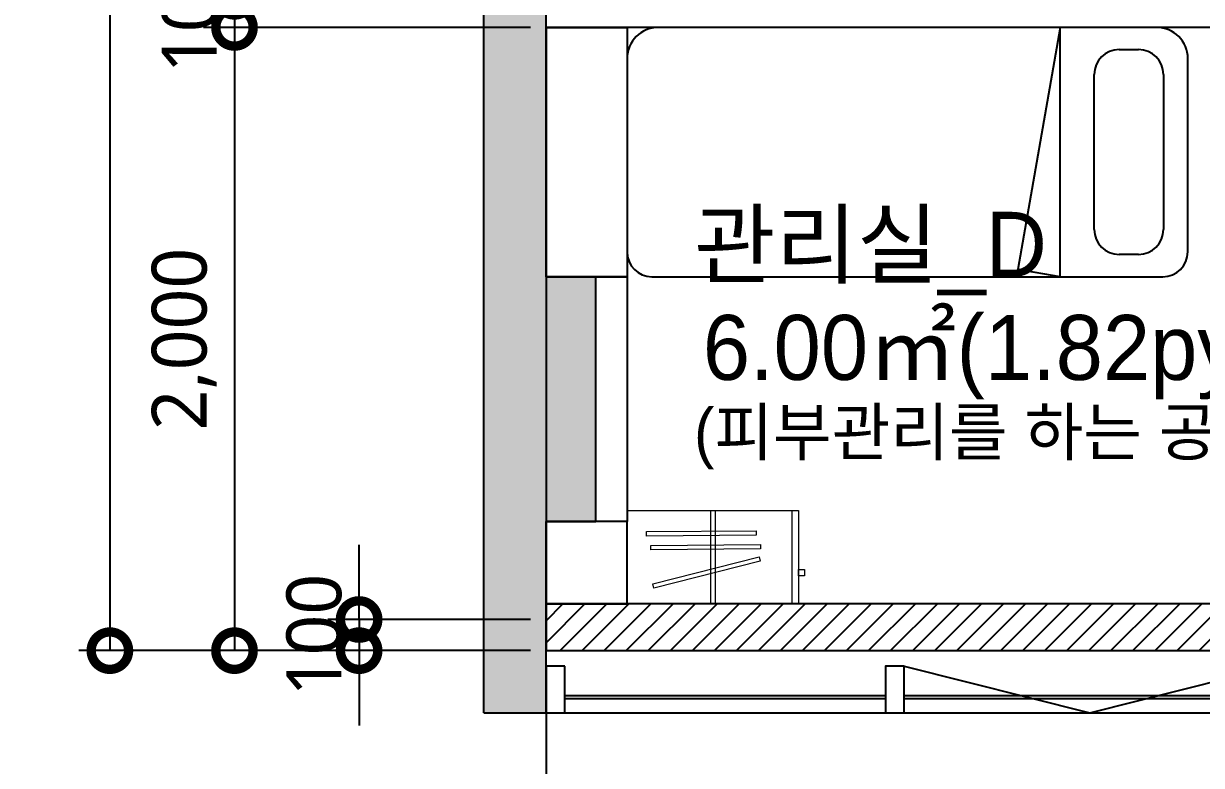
# Model space of a CAD drawing. Extents: x 11477420 to 23072185, y -28506554 to -14238804.
# Drawn here: x 11481519 to 11485300, y -14283768 to -14281387 of the extents above; entities that cross this region are included whole.
import ezdxf
from ezdxf.enums import TextEntityAlignment as Align

# ---------------------------------------------------------------- set-up
doc = ezdxf.new("R2010")
doc.units = 0
doc.header["$LTSCALE"] = 50
doc.header["$MEASUREMENT"] = 0
doc.layers.get('0').update_dxf_attribs({"linetype": 'CONTINUOUS'})
doc.layers.get('DEFPOINTS').update_dxf_attribs({"linetype": 'CONTINUOUS'})
for name, color, linetype in [('07-DIM WAL', 5, 'CONTINUOUS'), ('1.천장.벽체선(내벽)', 3, 'CONTINUOUS'), ('2CONTINUOUS', 2, 'CONTINUOUS'), ('3 가구-붙박이', 6, 'CONTINUOUS'), ('3.기호.계단선', 30, 'CONTINUOUS'), ('8.패턴선', 8, 'CONTINUOUS'), ('C-WIN', 4, 'CONTINUOUS'), ('가구', 6, 'CONTINUOUS')]:
    doc.layers.add(name, color=color, linetype=linetype)
doc.layers.add('Arch', color=8, linetype='CONTINUOUS', lineweight=0)
doc.styles.add('DAWIN', font='NanumSquareR.ttf')
doc.styles.add('코레일둥고', font='Korail_Round_Gothic_Medium.ttf')
doc.dimstyles.new('80', dxfattribs={"dimscale": 80, "dimtxt": 2.2, "dimasz": 3, "dimexe": 1.25, "dimexo": 0.625, "dimtad": 1, "dimdec": 0, "dimzin": 0, "dimdsep": 46, "dimlunit": 6, "dimtxsty": 'DAWIN', "dimblk1": 'DOTSMALL', "dimblk2": 'DOTSMALL', "dimsah": 1, "dimcen": 0.001, "dimclrd": 1, "dimclre": 1, "dimclrt": 3, "dimadec": 0, "dimazin": 0, "dimtfac": 1, "dimtdec": 0, "dimtix": 1, "dimtmove": 2, "dimatfit": 3, "dimldrblk": 'DOTSMALL', "dimfxl": 0, "dimtolj": 1, "dimtzin": 0, "dimarcsym": 0})

# ---------------------------------------------------------------- blocks, each defined once
blk = doc.blocks.new('flooor')
at = {"layer": '8.패턴선', "ltscale": 30}
h = blk.add_hatch(color=256, dxfattribs=at)
h.dxf.hatch_style = 1
h.paths.add_polyline_path([(11507656.8, -14172891.8), (11491856.8, -14172891.8), (11491856.8, -14188496.8), (11492056.8, -14188496.8), (11492056.8, -14187881.8), (11492216.8, -14187881.8), (11492216.8, -14187096.8), (11492056.8, -14187096.8), (11492056.8, -14177741.8), (11494956.8, -14177741.8), (11494956.8, -14177541.8), (11492056.8, -14177541.8), (11492056.8, -14173091.8), (11494756.8, -14173091.8), (11494756.8, -14176541.8), (11494956.8, -14176541.8), (11494956.8, -14173091.8), (11500056.8, -14173091.8), (11500056.8, -14176141.8), (11500256.8, -14176141.8), (11500256.8, -14173091.8), (11503456.8, -14173091.8), (11503456.8, -14176141.8), (11503656.8, -14176141.8), (11503656.8, -14175391.8), (11504256.8, -14175391.8), (11504256.8, -14175302.3), (11504246.8, -14175302.3), (11504246.8, -14175262.3), (11504256.8, -14175191.8), (11503656.8, -14175191.8), (11503656.8, -14173091.8), (11505856.8, -14173091.8), (11505856.8, -14175191.8), (11505256.8, -14175191.8), (11505256.8, -14175262.3), (11505266.8, -14175262.3), (11505266.8, -14175316.8), (11505256.8, -14175316.8), (11505256.8, -14175391.8), (11506056.8, -14175391.8), (11506056.8, -14174691.8), (11509204.8, -14174691.8), (11509204.8, -14174491.8), (11506056.8, -14174491.8), (11506056.8, -14173091.8), (11507656.8, -14173091.8)])
h.paths.add_polyline_path([(11499856.8, -14177741.8), (11504356.8, -14177741.8), (11504356.8, -14177541.8), (11499106.8, -14177541.8), (11499106.8, -14177566.8), (11499106.8, -14177716.8), (11499106.8, -14177741.8), (11499106.8, -14177991.8), (11499856.8, -14177991.8)], flags=17)
h.paths.add_polyline_path([(11506056.8, -14177541.8), (11505856.8, -14177541.8), (11505356.8, -14177541.8), (11505356.8, -14177741.8), (11505356.8, -14177941.8), (11506056.8, -14177941.8)], flags=17)
h.paths.add_polyline_path([(11512534.8, -14172891.8), (11511656.8, -14172891.8), (11511656.8, -14173091.8), (11511656.8, -14173691.8), (11512334.8, -14173691.8), (11512334.8, -14174491.8), (11511854.8, -14174491.8), (11511854.8, -14174691.8), (11512334.8, -14174691.8), (11512334.8, -14174791.8), (11512534.8, -14174791.8)])
h.paths.add_polyline_path([(11512534.8, -14175641.8), (11512384.8, -14175641.8), (11512334.8, -14175641.8), (11512334.8, -14176391.8), (11512534.8, -14176391.8)])
h.paths.add_polyline_path([(11512534.8, -14176941.8), (11512384.8, -14176941.8), (11512334.8, -14176941.8), (11512334.8, -14177100.8), (11511772.8, -14177100.8), (11511772.8, -14177941.8), (11512334.8, -14177941.8), (11512334.8, -14178041.8), (11512534.8, -14178041.8)])
h.paths.add_polyline_path([(11512534.8, -14179271.8), (11512384.8, -14179271.8), (11512334.8, -14179271.8), (11512334.8, -14179836.8), (11512534.8, -14179836.8)])
h.paths.add_polyline_path([(11512256.8, -14184446.8), (11511656.8, -14184446.8), (11511656.8, -14185146.8), (11512256.8, -14185146.8)])
h.paths.add_polyline_path([(11507213.8, -14187066.8), (11506733.8, -14187066.8), (11506733.8, -14187846.8), (11507213.8, -14187846.8)], flags=17)
h.paths.add_polyline_path([(11499706.8, -14186781.8), (11499221.8, -14186781.8), (11499221.8, -14187556.8), (11499706.8, -14187556.8)], flags=17)
at = {"ltscale": 30}
blk.add_lwpolyline([(11493206.8, -14188346.8), (11493801.8, -14188496.8), (11494396.8, -14188346.8)], dxfattribs=at)
at = {"layer": '2CONTINUOUS', "ltscale": 30}
for p, q in [((11491856.8, -14188496.8), (11491856.8, -14172891.8)), ((11492056.8, -14187096.8), (11492056.8, -14177741.8)), ((11492056.8, -14187096.8), (11492216.8, -14187096.8)), ((11492216.8, -14187881.8), (11492216.8, -14187096.8)), ((11492056.8, -14188496.8), (11492056.8, -14187881.8)), ((11492056.8, -14187881.8), (11492216.8, -14187881.8)), ((11491856.8, -14188496.8), (11492056.8, -14188496.8))]:
    blk.add_line(p, q, dxfattribs=at)
at = {"layer": 'C-WIN', "ltscale": 30}
for p, q in [((11492056.8, -14188296.8), (11509215.4, -14188296.8)), ((11493146.8, -14188441.8), (11492116.8, -14188441.8)), ((11493146.8, -14188451.8), (11492116.8, -14188451.8)), ((11494396.8, -14188441.8), (11493206.8, -14188441.8)), ((11494396.8, -14188451.8), (11493206.8, -14188451.8)), ((11492056.8, -14188496.8), (11509298.2, -14188496.8))]:
    blk.add_line(p, q, dxfattribs=at)
for points in [[(11492116.8, -14188346.8), (11492056.8, -14188346.8), (11492056.8, -14188496.8), (11492116.8, -14188496.8)], [(11493206.8, -14188346.8), (11493146.8, -14188346.8), (11493146.8, -14188496.8), (11493206.8, -14188496.8)]]:
    blk.add_lwpolyline(points, close=True, dxfattribs=at)
blk = doc.blocks.new('flooor2')
at = {"layer": '1.천장.벽체선(내벽)', "ltscale": 30}
h = blk.add_hatch(dxfattribs=at)
h.set_pattern_fill('_USER', color=256, scale=50, angle=45, pattern_type=0)
h.set_pattern_definition([(45, (-6e-09, -24560), (-35.35533906, 35.35533906), [])])
h.paths.add_polyline_path([(11520596.1, -14283249.4), (11517596.1, -14283249.4), (11517596.1, -14283399.4), (11520596.1, -14283399.4)])
blk.add_line((11520596.1, -14281399.4), (11517596.1, -14281399.4), dxfattribs=at)
blk.add_lwpolyline([(11520596.1, -14283249.4), (11517596.1, -14283249.4), (11517596.1, -14283399.4), (11520596.1, -14283399.4)], close=True, dxfattribs=at)
at = {"layer": '3 가구-붙박이', "color": 8}
for p, q in [((11517596.1, -14282199.4), (11517596.1, -14281399.4)), ((11517596.1, -14281399.4), (11517856.1, -14281399.4)), ((11517856.1, -14281399.4), (11517856.1, -14282199.4)), ((11517856.1, -14282199.4), (11517596.1, -14282199.4)), ((11517756.1, -14282984.4), (11517756.1, -14282199.4)), ((11517756.1, -14282199.4), (11517856.1, -14282199.4)), ((11517856.1, -14282199.4), (11517856.1, -14282984.4)), ((11517856.1, -14282984.4), (11517596.1, -14282984.4)), ((11517596.1, -14282984.4), (11517596.1, -14283249.4)), ((11517856.1, -14282984.4), (11517756.1, -14282984.4)), ((11517856.1, -14283249.4), (11517856.1, -14282984.4)), ((11517596.1, -14283249.4), (11517856.1, -14283249.4))]:
    blk.add_line(p, q, dxfattribs=at)
at = {"layer": 'Arch', "color": 8}
for p, q in [((11517856.1, -14283249.4), (11517856.1, -14282949.4)), ((11517856.1, -14282949.4), (11518406.1, -14282949.4)), ((11518123.6, -14282949.4), (11518123.6, -14283249.4)), ((11518138.6, -14282949.4), (11518138.6, -14283249.4)), ((11518386.1, -14283249.4), (11518386.1, -14282949.4)), ((11518406.1, -14282949.4), (11518406.1, -14283249.4)), ((11517918.5, -14283017.5), (11518270.6, -14283014.4)), ((11517918.6, -14283031.5), (11517918.5, -14283017.5)), ((11518270.8, -14283028.4), (11517918.6, -14283031.5)), ((11518270.6, -14283014.4), (11518270.8, -14283028.4)), ((11517932.6, -14283061.4), (11518284.8, -14283058.3)), ((11517932.7, -14283075.4), (11517932.6, -14283061.4)), ((11518284.9, -14283072.3), (11517932.7, -14283075.4)), ((11518284.8, -14283058.3), (11518284.9, -14283072.3)), ((11517938.4, -14283185), (11518279.9, -14283098.6)), ((11518279.9, -14283098.6), (11518283.3, -14283112.2)), ((11518283.3, -14283112.2), (11517941.9, -14283198.6)), ((11518406.1, -14283159.4), (11518406.1, -14283139.4)), ((11518406.1, -14283139.4), (11518426.1, -14283139.4)), ((11518426.1, -14283139.4), (11518426.1, -14283159.4)), ((11517941.9, -14283198.6), (11517938.4, -14283185)), ((11518426.1, -14283159.4), (11518406.1, -14283159.4)), ((11518406.1, -14283249.4), (11517856.1, -14283249.4))]:
    blk.add_line(p, q, dxfattribs=at)
at = {"layer": '가구', "color": 8}
for p, q in [((11519556.1, -14281399.4), (11517956.1, -14281399.4)), ((11519246.4, -14281399.4), (11519110.8, -14282175.8)), ((11519246.4, -14282199.4), (11519246.4, -14281399.4)), ((11519435.6, -14281470.6), (11519498, -14281470.6)), ((11517856.1, -14281499.4), (11517856.1, -14282119.4)), ((11519656.1, -14282119.4), (11519656.1, -14281499.4)), ((11519355.6, -14282047.9), (11519355.6, -14281550.6)), ((11519578, -14281550.6), (11519578, -14282047.9)), ((11519498, -14282127.9), (11519435.6, -14282127.9)), ((11517936.1, -14282199.4), (11519576.1, -14282199.4)), ((11519106.7, -14282199.4), (11519246.4, -14282199.4))]:
    blk.add_line(p, q, dxfattribs=at)
blk.add_lwpolyline([(11519246.4, -14282199.4), (11519110.8, -14282175.8)], dxfattribs=at)
for centre, radius, start, end in [((11517956.1, -14281499.4), 100, 90, 180), ((11519556.1, -14281499.4), 100, 0, 90), ((11519435.6, -14281550.6), 80, 90, 180), ((11519498, -14281550.6), 80, 0, 90), ((11519435.6, -14282047.9), 80, 180, 270), ((11519498, -14282047.9), 80, 270, 0), ((11517936.1, -14282119.4), 80, 180, 270), ((11519576.1, -14282119.4), 80, 270, 0)]:
    blk.add_arc(centre, radius, start, end, dxfattribs=at)
blk.add_blockref('flooor', (25539.3, -95102.6))
blk = doc.blocks.new('_DOTSMALL')
at = {"color": 0, "linetype": 'ByBlock', "const_width": 0.5}
blk.add_lwpolyline([(-0.0625, 0, 1), (0.0625, 0, 1)], format="xyb", close=True, dxfattribs=at)
blk = doc.blocks.new('*D483')
at = {"layer": '07-DIM WAL', "color": 1, "lineweight": -2, "ltscale": 30}
for p, q in [((11482196.1, -14281299.4), (11482196.1, -14281059.4)), ((11483146.1, -14281299.4), (11482096.1, -14281299.4)), ((11482196.1, -14281299.4), (11482196.1, -14281399.4)), ((11483146.1, -14281399.4), (11482096.1, -14281399.4)), ((11482196.1, -14281399.4), (11482196.1, -14281639.4))]:
    blk.add_line(p, q, dxfattribs=at)
at = {"layer": 'DEFPOINTS', "color": 0, "ltscale": 30}
for p in [(11483196.1, -14281299.4), (11482196.1, -14281399.4), (11483196.1, -14281399.4)]:
    blk.add_point(p, dxfattribs=at)
at = {"layer": '07-DIM WAL', "color": 1, "lineweight": -2, "ltscale": 30, "xscale": 240, "yscale": 240, "zscale": 240}
for p, rotation in [((11482196.1, -14281299.4), 270), ((11482196.1, -14281399.4), 90)]:
    blk.add_blockref('_DOTSMALL', p, dxfattribs=dict(at, rotation=rotation))
at = {"layer": '07-DIM WAL', "color": 3, "ltscale": 30, "insert": (11482052, -14281349.4), "char_height": 176, "attachment_point": 5, "rotation": 90, "style": 'DAWIN'}
blk.add_mtext('\\A1;100', dxfattribs=at)
blk = doc.blocks.new('*D484')
at = {"layer": '07-DIM WAL', "color": 1, "lineweight": -2, "ltscale": 30}
for p, q in [((11483146.1, -14281399.4), (11482096.1, -14281399.4)), ((11482196.1, -14281399.4), (11482196.1, -14283399.4)), ((11483146.1, -14283399.4), (11482096.1, -14283399.4))]:
    blk.add_line(p, q, dxfattribs=at)
at = {"layer": 'DEFPOINTS', "color": 0, "ltscale": 30}
for p in [(11483196.1, -14281399.4), (11482196.1, -14283399.4), (11483196.1, -14283399.4)]:
    blk.add_point(p, dxfattribs=at)
at = {"layer": '07-DIM WAL', "color": 1, "lineweight": -2, "ltscale": 30, "xscale": 240, "yscale": 240, "zscale": 240}
for p, rotation in [((11482196.1, -14281399.4), 90), ((11482196.1, -14283399.4), 270)]:
    blk.add_blockref('_DOTSMALL', p, dxfattribs=dict(at, rotation=rotation))
at = {"layer": '07-DIM WAL', "color": 3, "ltscale": 30, "insert": (11482034.5, -14282399.4), "char_height": 176, "attachment_point": 5, "rotation": 90, "style": 'DAWIN'}
blk.add_mtext('\\A1;2,000', dxfattribs=at)
blk = doc.blocks.new('*D485')
at = {"layer": '07-DIM WAL', "color": 1, "lineweight": -2, "ltscale": 30}
for p, q in [((11482596.1, -14283299.4), (11482596.1, -14283059.4)), ((11483146.1, -14283299.4), (11482496.1, -14283299.4)), ((11482596.1, -14283299.4), (11482596.1, -14283399.4)), ((11483146.1, -14283399.4), (11482496.1, -14283399.4)), ((11482596.1, -14283399.4), (11482596.1, -14283639.4))]:
    blk.add_line(p, q, dxfattribs=at)
at = {"layer": 'DEFPOINTS', "color": 0, "ltscale": 30}
for p in [(11483196.1, -14283299.4), (11482596.1, -14283399.4), (11483196.1, -14283399.4)]:
    blk.add_point(p, dxfattribs=at)
at = {"layer": '07-DIM WAL', "color": 1, "lineweight": -2, "ltscale": 30, "xscale": 240, "yscale": 240, "zscale": 240}
for p, rotation in [((11482596.1, -14283299.4), 270), ((11482596.1, -14283399.4), 90)]:
    blk.add_blockref('_DOTSMALL', p, dxfattribs=dict(at, rotation=rotation))
at = {"layer": '07-DIM WAL', "color": 3, "ltscale": 30, "insert": (11482452, -14283349.4), "char_height": 176, "attachment_point": 5, "rotation": 90, "style": 'DAWIN'}
blk.add_mtext('\\A1;100', dxfattribs=at)
blk = doc.blocks.new('*D490')
at = {"layer": '07-DIM WAL', "color": 1, "lineweight": -2, "ltscale": 30}
for p, q in [((11483196.1, -14283449.4), (11483196.1, -14284899.4)), ((11503474.1, -14283449.4), (11503474.1, -14284899.4)), ((11483196.1, -14284799.4), (11503474.1, -14284799.4))]:
    blk.add_line(p, q, dxfattribs=at)
at = {"layer": 'DEFPOINTS', "color": 0, "ltscale": 30}
for p in [(11483196.1, -14283399.4), (11503474.1, -14283399.4), (11503474.1, -14284799.4)]:
    blk.add_point(p, dxfattribs=at)
at = {"layer": '07-DIM WAL', "color": 1, "lineweight": -2, "ltscale": 30, "xscale": 240, "yscale": 240, "zscale": 240, "rotation": 180}
blk.add_blockref('_DOTSMALL', (11483196.1, -14284799.4), dxfattribs=at)
at = {"layer": '07-DIM WAL', "color": 1, "lineweight": -2, "ltscale": 30, "xscale": 240, "yscale": 240, "zscale": 240}
blk.add_blockref('_DOTSMALL', (11503474.1, -14284799.4), dxfattribs=at)
at = {"layer": '07-DIM WAL', "color": 3, "ltscale": 30, "insert": (11493335.1, -14284637.9), "char_height": 176, "attachment_point": 5, "style": 'DAWIN'}
blk.add_mtext('\\A1;20,278', dxfattribs=at)
blk = doc.blocks.new('*D491')
at = {"layer": '07-DIM WAL', "color": 1, "lineweight": -2, "ltscale": 30}
for p, q in [((11483146.1, -14272844.4), (11481696.1, -14272844.4)), ((11481796.1, -14272844.4), (11481796.1, -14283399.4)), ((11483146.1, -14283399.4), (11481696.1, -14283399.4))]:
    blk.add_line(p, q, dxfattribs=at)
at = {"layer": 'DEFPOINTS', "color": 0, "ltscale": 30}
for p in [(11483196.1, -14272844.4), (11481796.1, -14283399.4), (11483196.1, -14283399.4)]:
    blk.add_point(p, dxfattribs=at)
at = {"layer": '07-DIM WAL', "color": 1, "lineweight": -2, "ltscale": 30, "xscale": 240, "yscale": 240, "zscale": 240}
for p, rotation in [((11481796.1, -14272844.4), 90), ((11481796.1, -14283399.4), 270)]:
    blk.add_blockref('_DOTSMALL', p, dxfattribs=dict(at, rotation=rotation))
at = {"layer": '07-DIM WAL', "color": 3, "ltscale": 30, "insert": (11481634.5, -14278121.9), "char_height": 176, "attachment_point": 5, "rotation": 90, "style": 'DAWIN'}
blk.add_mtext('\\A1;10,555', dxfattribs=at)
blk = doc.blocks.new('*D492')
at = {"layer": '07-DIM WAL', "color": 1, "lineweight": -2, "ltscale": 30}
for p, q in [((11483196.1, -14283449.4), (11483196.1, -14284499.4)), ((11486196.1, -14283449.4), (11486196.1, -14284499.4)), ((11483196.1, -14284399.4), (11486196.1, -14284399.4))]:
    blk.add_line(p, q, dxfattribs=at)
at = {"layer": 'DEFPOINTS', "color": 0, "ltscale": 30}
for p in [(11483196.1, -14283399.4), (11486196.1, -14283399.4), (11486196.1, -14284399.4)]:
    blk.add_point(p, dxfattribs=at)
at = {"layer": '07-DIM WAL', "color": 1, "lineweight": -2, "ltscale": 30, "xscale": 240, "yscale": 240, "zscale": 240, "rotation": 180}
blk.add_blockref('_DOTSMALL', (11483196.1, -14284399.4), dxfattribs=at)
at = {"layer": '07-DIM WAL', "color": 1, "lineweight": -2, "ltscale": 30, "xscale": 240, "yscale": 240, "zscale": 240}
blk.add_blockref('_DOTSMALL', (11486196.1, -14284399.4), dxfattribs=at)
at = {"layer": '07-DIM WAL', "color": 3, "ltscale": 30, "insert": (11484696.1, -14284237.9), "char_height": 176, "attachment_point": 5, "style": 'DAWIN'}
blk.add_mtext('\\A1;3,000', dxfattribs=at)

msp = doc.modelspace()

# ---------------------------------------------------------------- linework, layer by layer
at = {"layer": '3.기호.계단선', "ltscale": 30}
msp.add_lwpolyline([(11486196.1, -14281399.4), (11483196.1, -14281399.4), (11483196.1, -14283399.4), (11486196.1, -14283399.4)], close=True, dxfattribs=at)

# ---------------------------------------------------------------- block references
msp.add_blockref('flooor2', (-34400, 0))

# ---------------------------------------------------------------- texts
at = {"layer": 'C-WIN', "color": 0, "style": '코레일둥고'}
for s, height, p in [('관리실_D', 208.33, (11483671.1, -14281991.1)), ('(피부관리를 하는 공간)', 150, (11483671.1, -14282622.4))]:
    msp.add_text(s, height=height, dxfattribs=at).set_placement(p, align=Align.TOP_LEFT)
msp.add_text('6.00㎡(1.82py)', height=208.333, dxfattribs=at).set_placement((11485513.7, -14282530.5), align=Align.RIGHT)

# ---------------------------------------------------------------- dimensions: what is measured, and where the dimension line sits
at = {"layer": '07-DIM WAL', "ltscale": 30}
for base, p1, p2, picture, middle in [((11481796.1, -14283399.4), (11483196.1, -14272844.4), (11483196.1, -14283399.4), '*D491', (11481634.5, -14278121.9)), ((11482196.1, -14281399.4), (11483196.1, -14281299.4), (11483196.1, -14281399.4), '*D483', (11482052, -14281349.4)), ((11482196.1, -14283399.4), (11483196.1, -14281399.4), (11483196.1, -14283399.4), '*D484', (11482034.5, -14282399.4)), ((11482596.1, -14283399.4), (11483196.1, -14283299.4), (11483196.1, -14283399.4), '*D485', (11482452, -14283349.4))]:
    dim = msp.add_linear_dim(base=base, p1=p1, p2=p2, angle=90, dimstyle='80', dxfattribs=at)
    dim.commit()
    dim.dimension.update_dxf_attribs({"geometry": picture, "text_midpoint": middle})
for base, p2, picture, middle in [((11503474.1, -14284799.4), (11503474.1, -14283399.4), '*D490', (11493335.1, -14284637.9)), ((11486196.1, -14284399.4), (11486196.1, -14283399.4), '*D492', (11484696.1, -14284237.9))]:
    dim = msp.add_linear_dim(base=base, p1=(11483196.1, -14283399.4), p2=p2, dimstyle='80', dxfattribs=at)
    dim.commit()
    dim.dimension.update_dxf_attribs({"geometry": picture, "text_midpoint": middle})

doc.saveas('drawing.dxf')
